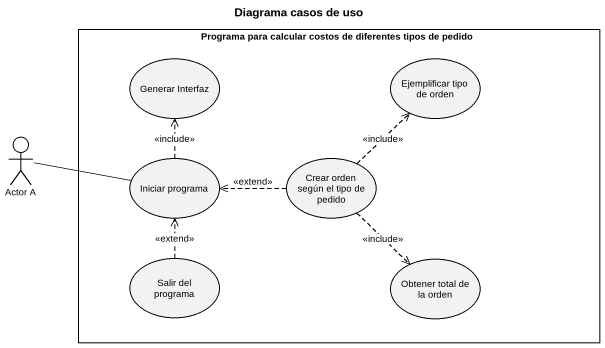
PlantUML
@startuml
title Diagrama casos de uso
rectangle "Programa para calcular costos de diferentes tipos de pedido" as Programa_para_calcular {
  usecase "Generar Interfaz" as Generar_Interfaz
  usecase "Ejemplificar tipo de orden" as Ejemplificar_tipo_de_orden
  usecase "Iniciar programa" as Iniciar_programa
  usecase "Crear orden según el tipo de pedido" as Crear_orden_según_el_tipo
  usecase "Salir del programa" as Salir_del_programa
  usecase "Obtener total de la orden" as Obtener_total_de_la_orden
}
actor "Actor A" as Actor_A
Actor_A -right- Iniciar_programa
Iniciar_programa .up.> Generar_Interfaz : <<include>>
Crear_orden_según_el_tipo .up.> Ejemplificar_tipo_de_orden : <<include>>
Crear_orden_según_el_tipo .left.> Iniciar_programa : <<extend>>
Crear_orden_según_el_tipo ..> Obtener_total_de_la_orden : <<include>>
Salir_del_programa .up.> Iniciar_programa : <<extend>>
@enduml
